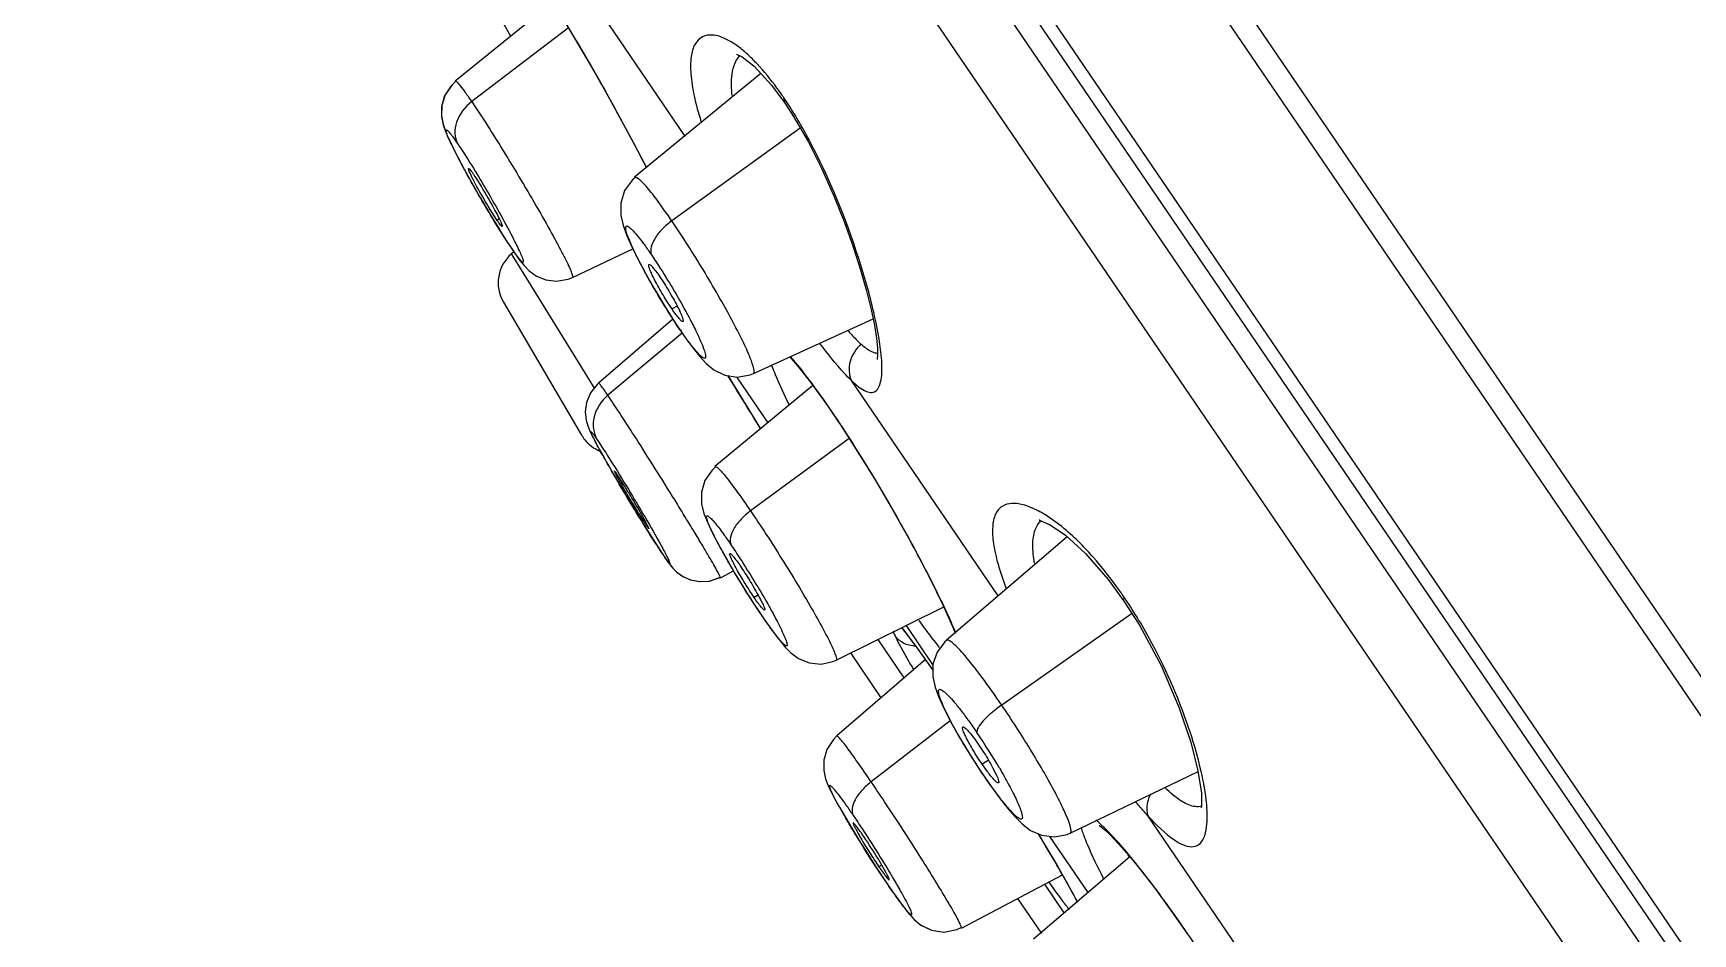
# Model space of a CAD drawing. Extents: x 0 to 1693, y 0 to 1240.
# Drawn here: x 1167.33 to 1189.04, y 648.04 to 659.82 of the extents above; entities that cross this region are included whole.
import ezdxf

# ---------------------------------------------------------------- set-up
doc = ezdxf.new("R2010")
doc.units = 0
doc.header["$LTSCALE"] = 14
doc.header["$MEASUREMENT"] = 0
doc.layers.add('DEF_LAYER_ASSEM_MEMBER', color=7, linetype='CONTINUOUS')

msp = doc.modelspace()

# ---------------------------------------------------------------- linework, layer by layer
at = {"layer": 'DEF_LAYER_ASSEM_MEMBER', "color": 9, "linetype": 'Continuous'}
for p, q in [((1211.183, 615.22), (1167.334, 679.564)), ((1211.873, 617.545), (1169.751, 679.357)), ((1170.559, 678.677), (1213.711, 615.369)), ((1209.948, 616.233), (1167.825, 678.045)), ((1167.388, 677.207), (1209.008, 616.133)), ((1175.857, 658.477), (1174.648, 660.252)), ((1174.334, 659.893), (1173.07, 658.926)), ((1177.169, 658.901), (1177.151, 658.979)), ((1177.367, 658.579), (1175.687, 657.367)), ((1173.423, 657.384), (1173.403, 657.374)), ((1173.663, 656.818), (1173.589, 656.936)), ((1173.593, 657.008), (1173.611, 656.977)), ((1174.613, 655.28), (1173.663, 656.818)), ((1175.758, 656.251), (1175.69, 656.215)), ((1175.825, 655.901), (1174.85, 655.086)), ((1175.789, 655.953), (1175.803, 655.927)), ((1174.661, 655.201), (1174.613, 655.28)), ((1174.674, 655.18), (1174.661, 655.201)), ((1176.499, 655.218), (1176.421, 655.345)), ((1176.535, 655.159), (1176.499, 655.218)), ((1176.534, 655.327), (1176.943, 654.727)), ((1176.615, 655.028), (1176.535, 655.159)), ((1179.956, 652.463), (1178.037, 655.278)), ((1177.777, 654.879), (1177.79, 654.852)), ((1177.793, 654.856), (1177.777, 654.878)), ((1178.008, 654.523), (1176.717, 653.574)), ((1175.366, 653.391), (1175.354, 653.385)), ((1175.581, 652.99), (1175.596, 652.965)), ((1176.815, 652.474), (1176.763, 652.444)), ((1181.601, 652.396), (1181.604, 652.445)), ((1176.872, 652.196), (1176.883, 652.175)), ((1181.714, 652.236), (1180.002, 651.035)), ((1178.751, 652.074), (1179.103, 651.557)), ((1179.33, 650.827), (1178.295, 650.032)), ((1179.825, 650.311), (1179.746, 650.263)), ((1179.771, 650.11), (1179.777, 650.095)), ((1184.353, 646.01), (1181.92, 649.581)), ((1180.628, 649.318), (1181.13, 648.582)), ((1178.434, 648.943), (1178.396, 648.92)), ((1180.742, 648.914), (1180.725, 648.943)), ((1178.515, 648.684), (1178.523, 648.67)), ((1182.428, 648.055), (1182.43, 648.044))]:
    msp.add_line(p, q, dxfattribs=at)
at = {"layer": 'DEF_LAYER_ASSEM_MEMBER', "color": 7, "linetype": 'Continuous'}
for p, q in [((1210.828, 615.435), (1167.405, 679.156)), ((1174.125, 660.224), (1172.854, 659.196)), ((1176.608, 659.513), (1176.766, 659.388)), ((1176.851, 659.295), (1175.201, 657.938)), ((1176.766, 659.388), (1176.99, 659.143)), ((1172.803, 659.135), (1172.715, 659.002)), ((1172.86, 659.189), (1172.803, 659.135)), ((1172.86, 659.189), (1172.813, 659.146)), ((1176.99, 659.143), (1177.169, 658.901)), ((1177.169, 658.901), (1177.279, 658.731)), ((1177.169, 658.901), (1177.169, 658.901)), ((1177.279, 658.731), (1177.469, 658.403)), ((1172.725, 658.541), (1172.768, 658.44)), ((1172.765, 658.447), (1172.822, 658.329)), ((1172.818, 658.336), (1172.891, 658.193)), ((1172.887, 658.201), (1172.977, 658.034)), ((1172.973, 658.042), (1173.075, 657.856)), ((1173.072, 657.863), (1173.186, 657.662)), ((1175.205, 657.932), (1175.204, 657.931)), ((1173.183, 657.668), (1173.305, 657.461)), ((1173.302, 657.465), (1173.427, 657.262)), ((1173.425, 657.265), (1173.544, 657.077)), ((1173.544, 657.078), (1173.611, 656.977)), ((1173.622, 656.964), (1173.589, 656.936)), ((1173.611, 656.977), (1173.64, 656.935)), ((1173.611, 656.977), (1173.611, 656.977)), ((1173.64, 656.935), (1173.701, 656.851)), ((1174.389, 656.627), (1175.177, 657.003)), ((1175.238, 656.878), (1175.338, 656.689)), ((1175.338, 656.689), (1175.456, 656.481)), ((1174.389, 656.627), (1174.389, 656.627)), ((1175.456, 656.481), (1175.586, 656.264)), ((1173.485, 656.304), (1174.507, 654.566)), ((1175.586, 656.264), (1175.722, 656.048)), ((1175.7, 656.083), (1174.73, 655.246)), ((1175.722, 656.048), (1175.803, 655.927)), ((1176.754, 655.371), (1178.32, 656.086)), ((1175.803, 655.927), (1175.803, 655.927)), ((1175.803, 655.927), (1175.863, 655.841)), ((1174.73, 655.246), (1174.711, 655.228)), ((1177.532, 655.215), (1176.252, 654.154)), ((1177.675, 655.019), (1177.776, 654.874)), ((1177.776, 654.874), (1177.79, 654.852)), ((1177.79, 654.852), (1177.845, 654.772)), ((1174.79, 654.291), (1174.854, 654.177)), ((1174.849, 654.186), (1174.917, 654.068)), ((1174.917, 654.068), (1174.992, 653.94)), ((1174.958, 654.072), (1174.934, 654.099)), ((1176.251, 654.153), (1176.252, 654.154)), ((1175.247, 653.516), (1175.335, 653.373)), ((1180.86, 653.236), (1179.278, 651.884)), ((1175.499, 653.112), (1175.569, 653.004)), ((1175.569, 653.004), (1175.596, 652.965)), ((1175.596, 652.965), (1175.639, 652.903)), ((1175.596, 652.965), (1175.604, 652.953)), ((1176.297, 653.135), (1176.401, 652.95)), ((1181.099, 653.019), (1181.396, 652.678)), ((1175.637, 652.907), (1175.669, 652.864)), ((1175.666, 652.867), (1175.698, 652.828)), ((1176.322, 652.701), (1176.493, 652.791)), ((1176.401, 652.95), (1176.526, 652.736)), ((1176.522, 652.742), (1176.66, 652.518)), ((1176.18, 652.657), (1176.319, 652.706)), ((1176.319, 652.706), (1176.319, 652.707)), ((1181.396, 652.678), (1181.601, 652.396)), ((1176.657, 652.522), (1176.799, 652.3)), ((1177.835, 651.622), (1179.245, 652.318)), ((1181.601, 652.396), (1181.803, 652.079)), ((1176.798, 652.302), (1176.883, 652.175)), ((1176.883, 652.175), (1176.883, 652.175)), ((1178.727, 651.391), (1178.385, 651.893)), ((1179.279, 651.882), (1179.278, 651.881)), ((1179.362, 652.056), (1179.392, 651.981)), ((1178.426, 651.131), (1178.027, 651.717)), ((1177.836, 651.622), (1177.835, 651.622)), ((1179.004, 651.63), (1177.846, 650.631)), ((1179.434, 650.64), (1179.558, 650.433)), ((1179.558, 650.433), (1179.695, 650.218)), ((1179.695, 650.218), (1179.777, 650.095)), ((1180.898, 649.361), (1182.571, 650.165)), ((1179.777, 650.095), (1179.847, 649.995)), ((1178.041, 649.425), (1178.139, 649.265)), ((1178.139, 649.265), (1178.245, 649.094)), ((1178.245, 649.094), (1178.357, 648.92)), ((1181.678, 649.051), (1180.417, 647.973)), ((1178.357, 648.92), (1178.469, 648.749)), ((1178.469, 648.749), (1178.523, 648.67)), ((1178.523, 648.67), (1178.574, 648.595)), ((1179.475, 648.119), (1180.797, 648.813)), ((1180.821, 648.318), (1180.566, 648.692)), ((1178.57, 648.602), (1178.664, 648.47)), ((1178.66, 648.475), (1178.736, 648.373)), ((1180.528, 648.047), (1180.214, 648.507)), ((1180.934, 648.57), (1180.991, 648.463)), ((1178.734, 648.376), (1178.798, 648.297)), ((1178.795, 648.299), (1178.858, 648.231))]:
    msp.add_line(p, q, dxfattribs=at)
for points in [[(1174.066, 660.316), (1174.195, 660.117), (1174.332, 659.896), (1174.473, 659.661), (1174.616, 659.418), (1174.757, 659.17), (1174.896, 658.922), (1175.031, 658.676), (1175.159, 658.437), (1175.281, 658.206), (1175.354, 658.064)], [(1176.534, 659.549), (1176.535, 659.549), (1176.608, 659.513)], [(1172.813, 659.146), (1172.723, 659.017), (1172.678, 658.877), (1172.673, 658.74), (1172.695, 658.63), (1172.725, 658.541)], [(1172.715, 659.002), (1172.676, 658.862), (1172.674, 658.728), (1172.697, 658.622), (1172.728, 658.535)], [(1177.469, 658.403), (1177.645, 658.055), (1177.804, 657.702), (1177.942, 657.357), (1178.06, 657.029), (1178.157, 656.725), (1178.235, 656.45), (1178.295, 656.207), (1178.338, 656.001), (1178.364, 655.833), (1178.377, 655.702), (1178.379, 655.611), (1178.374, 655.56), (1178.374, 655.554)], [(1175.204, 657.931), (1175.171, 657.903), (1175.07, 657.764), (1175.019, 657.599), (1175.019, 657.439), (1175.049, 657.309), (1175.095, 657.184), (1175.157, 657.043), (1175.238, 656.878)], [(1173.701, 656.851), (1173.756, 656.782), (1173.821, 656.715), (1173.916, 656.646), (1174.04, 656.594), (1174.181, 656.577), (1174.333, 656.604), (1174.389, 656.627)], [(1175.863, 655.841), (1175.965, 655.702), (1176.054, 655.592), (1176.137, 655.503), (1176.237, 655.421), (1176.379, 655.351), (1176.544, 655.325), (1176.71, 655.353), (1176.755, 655.371)], [(1177.228, 655.587), (1177.235, 655.58), (1177.287, 655.522), (1177.348, 655.45), (1177.418, 655.364), (1177.495, 655.264), (1177.581, 655.149), (1177.675, 655.019)], [(1174.711, 655.228), (1174.624, 655.118), (1174.573, 654.994), (1174.556, 654.87), (1174.566, 654.762), (1174.588, 654.686)], [(1176.42, 655.345), (1176.573, 655.096), (1176.846, 654.646)], [(1177.845, 654.772), (1177.994, 654.545), (1178.144, 654.309), (1178.293, 654.067), (1178.439, 653.823), (1178.58, 653.582), (1178.713, 653.346), (1178.838, 653.12), (1178.953, 652.905), (1179.057, 652.703), (1179.151, 652.515), (1179.233, 652.344), (1179.303, 652.191), (1179.362, 652.056)], [(1174.588, 654.686), (1174.609, 654.632), (1174.632, 654.583), (1174.661, 654.527), (1174.696, 654.46), (1174.739, 654.382), (1174.796, 654.279)], [(1176.255, 654.148), (1176.213, 654.109), (1176.119, 653.973), (1176.074, 653.819), (1176.075, 653.666), (1176.106, 653.542), (1176.152, 653.426), (1176.215, 653.294), (1176.297, 653.135)], [(1174.992, 653.94), (1175.073, 653.803), (1175.159, 653.661), (1175.247, 653.516)], [(1180.5, 653.453), (1180.49, 653.452), (1180.514, 653.446), (1180.636, 653.393), (1180.836, 653.258), (1181.099, 653.019)], [(1175.335, 653.373), (1175.42, 653.236), (1175.499, 653.112)], [(1175.669, 652.864), (1175.701, 652.825), (1175.752, 652.774), (1175.83, 652.718), (1175.933, 652.672), (1176.052, 652.649)], [(1175.698, 652.828), (1175.748, 652.778), (1175.826, 652.72), (1175.929, 652.673), (1176.05, 652.649), (1176.18, 652.657)], [(1176.178, 652.657), (1176.306, 652.7), (1176.319, 652.706)], [(1176.883, 652.175), (1176.933, 652.103), (1177.025, 651.975)], [(1177.025, 651.975), (1177.103, 651.873), (1177.172, 651.791), (1177.244, 651.718), (1177.343, 651.645), (1177.483, 651.586), (1177.639, 651.571), (1177.794, 651.604), (1177.836, 651.622)], [(1178.695, 652.046), (1178.733, 651.998), (1178.793, 651.92)], [(1178.793, 651.92), (1178.862, 651.828), (1178.94, 651.72), (1179.028, 651.596), (1179.102, 651.491)], [(1179.278, 651.881), (1179.257, 651.861), (1179.157, 651.729), (1179.103, 651.568), (1179.1, 651.404), (1179.13, 651.271), (1179.175, 651.146), (1179.24, 651.002), (1179.327, 650.831), (1179.434, 650.64)], [(1181.803, 652.079), (1182.086, 651.551), (1182.32, 651.006), (1182.474, 650.551), (1182.569, 650.177), (1182.614, 649.885), (1182.616, 649.713), (1182.613, 649.69)], [(1177.845, 650.631), (1177.801, 650.587), (1177.714, 650.454), (1177.674, 650.314), (1177.674, 650.179), (1177.698, 650.072)], [(1177.698, 650.072), (1177.729, 649.991), (1177.768, 649.909), (1177.817, 649.814), (1177.879, 649.702)], [(1179.847, 649.995), (1179.969, 649.827), (1180.079, 649.687), (1180.178, 649.572), (1180.272, 649.479), (1180.38, 649.397), (1180.524, 649.332), (1180.691, 649.31), (1180.857, 649.343), (1180.898, 649.361)], [(1177.879, 649.702), (1177.954, 649.572), (1178.041, 649.425)], [(1180.481, 649.351), (1180.726, 648.938), (1180.934, 648.57)], [(1181.279, 649.46), (1181.282, 649.459), (1181.308, 649.44), (1181.352, 649.402), (1181.411, 649.346), (1181.483, 649.272), (1181.568, 649.179), (1181.663, 649.069), (1181.769, 648.941), (1181.882, 648.798), (1182.003, 648.641), (1182.129, 648.47), (1182.26, 648.289), (1182.393, 648.097), (1182.43, 648.044)], [(1178.856, 648.233), (1178.942, 648.161), (1179.082, 648.091), (1179.248, 648.067)], [(1178.858, 648.231), (1178.944, 648.159), (1179.085, 648.09)], [(1179.247, 648.067), (1179.416, 648.1), (1179.472, 648.126)]]:
    msp.add_lwpolyline(points, dxfattribs=at)
for centre, radius, start, end in [((1260.776, 709.263), 100.26, 209.16474, 209.57292), ((1173.916, 656.558), 0.5, 130.7807, 210.4414)]:
    msp.add_arc(centre, radius, start, end, dxfattribs=at)
at = {"layer": 'DEF_LAYER_ASSEM_MEMBER', "color": 9, "linetype": 'Continuous'}
for centre, radius, start, end in [((1175.601, 658.379), 1.586, 49.7483, 51.7081), ((1173.281, 656.329), 4.69, 33.5162, 34.4072), ((1172.807, 656.017), 5.258, 30.8055, 33.4999), ((1176.768, 659.171), 3.842, 214.2601, 214.8848), ((1180.753, 659.336), 6.006, 214.2718, 214.58), ((1179.548, 656.416), 2.723, 200.0245, 200.4486), ((1104.79, 611.183), 84.151, 31.09693, 31.40138), ((1179.783, 652.249), 1.498, 59.2487, 61.2893), ((1179.714, 652.132), 1.634, 58.2269, 59.2632), ((1177.898, 654.567), 2.803, 214.244, 215.0059), ((1176.89, 649.218), 5.712, 34.0087, 34.3971), ((1176.59, 649.018), 6.073, 31.0558, 33.9872), ((1183.232, 656.529), 7.696, 214.2723, 214.4601), ((1176.031, 648.683), 6.725, 27.9734, 31.0478), ((1183.794, 654.637), 5.845, 206.8133, 207.3882), ((1174.424, 648.697), 5.431, 37.9659, 38.1333), ((1161.258, 639.092), 21.73, 34.8287, 35.0681), ((1172.814, 646.004), 8.303, 30.4351, 34.2454), ((1186.097, 654.42), 7.654, 214.2732, 214.3926), ((1180.594, 649.547), 2.098, 4.3021, 5.2103), ((1180.738, 649.558), 1.954, 3.6782, 4.2981), ((1155.451, 634.217), 29.251, 30.2272, 31.1419), ((1184.564, 650.251), 3.139, 201.7605, 202.4606), ((1187.196, 653.178), 7.939, 216.8416, 217.3544)]:
    msp.add_arc(centre, radius, start, end, dxfattribs=at)
for points, start_tangent, end_tangent in [([(1226.238, 632.363), (1224.242, 635.315), (1222.022, 638.704), (1219.601, 642.464), (1216.919, 646.469), (1213.958, 650.606), (1210.752, 654.791), (1207.382, 658.971), (1203.935, 663.101), (1197.067, 670.973), (1190.636, 677.945), (1181.141, 687.88)], (-0.544815, 0.838556), (-0.694865, 0.71914)), ([(1175.359, 658.059), (1174.661, 659.344), (1174.008, 660.409)], (-0.458172, 0.888863), (-0.558698, 0.829371)), ([(1176.584, 659.624), (1176.387, 659.749), (1176.22, 659.797), (1176.087, 659.772), (1175.992, 659.678), (1175.94, 659.515), (1175.936, 659.288), (1175.979, 659.002), (1176.069, 658.668)], (-0.785102, 0.619366), (0.301558, -0.953448)), ([(1176.516, 659.433), (1176.53, 659.463), (1176.582, 659.535)], (0.393933, 0.919139), (0.697939, 0.716157)), ([(1176.802, 659.421), (1176.757, 659.468), (1176.626, 659.59)], (-0.684895, 0.728641), (-0.763461, 0.645854)), ([(1176.475, 659.006), (1176.468, 659.134), (1176.516, 659.433)], (-0.097116, 0.995273), (0.393933, 0.919139)), ([(1177.151, 658.979), (1177.063, 659.104), (1176.803, 659.42)], (-0.560933, 0.827861), (-0.687239, 0.726432)), ([(1172.854, 659.196), (1172.863, 659.195), (1172.876, 659.184), (1172.921, 659.134), (1172.986, 659.047), (1173.07, 658.926)], (0.855069, 0.518514), (0.562909, -0.826519)), ([(1173.07, 658.926), (1172.872, 658.66), (1172.85, 658.508), (1172.884, 658.379)], (-0.793958, -0.607972), (0.459054, -0.888409)), ([(1173.07, 658.926), (1173.482, 658.284), (1173.717, 657.896), (1173.943, 657.51), (1174.139, 657.161), (1174.22, 657.011), (1174.286, 656.882), (1174.338, 656.777), (1174.372, 656.698), (1174.39, 656.647), (1174.389, 656.627)], (0.56323, -0.8263), (-0.900696, -0.43445)), ([(1177.492, 658.408), (1177.451, 658.486), (1177.323, 658.709)], (-0.467146, 0.88418), (-0.512966, 0.858409)), ([(1173.593, 657.008), (1173.233, 657.584), (1173.04, 657.92), (1172.878, 658.221), (1172.817, 658.344), (1172.771, 658.442), (1172.755, 658.48), (1172.744, 658.511), (1172.737, 658.534), (1172.735, 658.549), (1172.737, 658.556), (1172.745, 658.555), (1172.757, 658.546), (1172.773, 658.529), (1172.795, 658.503), (1172.82, 658.469), (1172.884, 658.379)], (-0.563136, 0.826364), (0.563138, -0.826363)), ([(1178.426, 655.615), (1178.329, 656.174), (1178.133, 656.873), (1177.493, 658.407)], (-0.093515, 0.995618), (-0.469485, 0.88294)), ([(1172.884, 658.379), (1173.246, 657.798), (1173.602, 657.158)], (0.563138, -0.826363), (0.458833, -0.888522)), ([(1175.687, 657.367), (1175.507, 657.621), (1175.363, 657.805), (1175.26, 657.91), (1175.227, 657.932), (1175.205, 657.932)], (-0.562842, 0.826564), (-0.839675, -0.54309)), ([(1175.789, 655.953), (1175.587, 656.266), (1175.388, 656.604), (1175.3, 656.767), (1175.223, 656.916), (1175.161, 657.047), (1175.117, 657.154), (1175.101, 657.198), (1175.091, 657.234), (1175.085, 657.262), (1175.084, 657.283), (1175.089, 657.295), (1175.098, 657.3), (1175.112, 657.296), (1175.131, 657.284), (1175.182, 657.236), (1175.249, 657.158), (1175.33, 657.052), (1175.422, 656.921)], (-0.563141, 0.826361), (0.563138, -0.826363)), ([(1175.687, 657.367), (1175.561, 657.259), (1175.464, 657.134), (1175.422, 656.921)], (-0.811247, -0.584703), (0.35506, -0.934844)), ([(1176.755, 655.371), (1176.765, 655.39), (1176.761, 655.43), (1176.714, 655.573), (1176.615, 655.793), (1176.471, 656.074), (1176.295, 656.392), (1176.096, 656.729), (1175.687, 657.367)], (0.90575, 0.423812), (-0.563875, 0.82586)), ([(1173.602, 657.158), (1173.661, 657.041), (1173.706, 656.946), (1173.722, 656.908), (1173.734, 656.877), (1173.741, 656.854), (1173.745, 656.837), (1173.743, 656.828), (1173.738, 656.827), (1173.728, 656.833), (1173.713, 656.846), (1173.695, 656.868), (1173.673, 656.896), (1173.616, 656.973)], (0.458833, -0.888522), (-0.572112, 0.820175)), ([(1175.422, 656.921), (1175.541, 656.74), (1175.892, 656.142)], (0.563138, -0.826363), (0.473115, -0.881001)), ([(1175.892, 656.142), (1175.926, 656.079), (1176.013, 655.905)], (0.473115, -0.881001), (0.432523, -0.901623)), ([(1175.933, 655.753), (1175.903, 655.792), (1175.808, 655.927)], (-0.60814, 0.793829), (-0.567578, 0.82332)), ([(1176.013, 655.905), (1176.108, 655.683), (1176.127, 655.614), (1176.129, 655.591), (1176.126, 655.576), (1176.118, 655.57), (1176.105, 655.572), (1176.087, 655.582), (1176.065, 655.601), (1176.038, 655.627), (1176.007, 655.662), (1175.933, 655.753)], (0.432523, -0.901623), (-0.60814, 0.793829)), ([(1177.99, 655.933), (1178.037, 655.881), (1178.165, 655.752)], (0.656981, -0.753907), (0.748596, -0.663027)), ([(1177.777, 654.878), (1177.484, 655.29), (1177.238, 655.594)], (-0.563159, 0.826349), (-0.661845, 0.74964)), ([(1178.037, 655.278), (1177.946, 655.371), (1177.625, 655.765)], (-0.721733, 0.692171), (-0.595248, 0.803542)), ([(1178.165, 655.752), (1178.019, 655.527), (1178.037, 655.278)], (-0.770389, -0.637574), (0.426094, -0.904679)), ([(1178.037, 655.278), (1178.143, 655.188), (1178.233, 655.137), (1178.307, 655.124), (1178.363, 655.15), (1178.404, 655.214), (1178.428, 655.313), (1178.426, 655.615)], (0.72298, -0.690869), (-0.093515, 0.995618)), ([(1178.334, 655.642), (1178.296, 655.658), (1178.165, 655.752)], (-0.947464, 0.319864), (-0.742963, 0.669333)), ([(1178.383, 655.632), (1178.334, 655.642)], (-0.99929, 0.03767), (-0.947464, 0.319864)), ([(1176.997, 655.465), (1177.039, 655.358), (1177.216, 654.968)], (0.349321, -0.937003), (0.43761, -0.899165)), ([(1174.85, 655.086), (1174.801, 655.158), (1174.764, 655.208), (1174.741, 655.238), (1174.734, 655.245), (1174.73, 655.246)], (-0.561884, 0.827216), (-0.772099, -0.635502)), ([(1174.85, 655.086), (1174.672, 654.806), (1174.663, 654.644), (1174.711, 654.505)], (-0.766994, -0.641655), (0.49774, -0.867327)), ([(1176.319, 652.707), (1176.318, 652.713), (1176.312, 652.729), (1176.301, 652.752), (1176.285, 652.783), (1176.238, 652.867), (1176.173, 652.979), (1176.091, 653.118), (1175.993, 653.281), (1175.881, 653.464), (1175.761, 653.661), (1175.503, 654.074), (1175.248, 654.478), (1174.85, 655.086)], (0.545523, 0.838096), (-0.563456, 0.826146)), ([(1179.404, 651.972), (1179.126, 652.574), (1178.73, 653.322), (1177.793, 654.856)], (-0.380885, 0.924622), (-0.561147, 0.827716)), ([(1175.174, 653.636), (1174.899, 654.1), (1174.785, 654.301), (1174.737, 654.386), (1174.697, 654.46), (1174.666, 654.52), (1174.643, 654.566), (1174.636, 654.583), (1174.63, 654.596), (1174.627, 654.605), (1174.627, 654.61), (1174.629, 654.611), (1174.634, 654.608), (1174.641, 654.601), (1174.65, 654.59), (1174.676, 654.555), (1174.711, 654.505)], (-0.517402, 0.855742), (0.563141, -0.826361)), ([(1174.711, 654.505), (1174.887, 654.234), (1175.119, 653.857), (1175.547, 653.122)], (0.563141, -0.826361), (0.481942, -0.876203)), ([(1176.252, 654.154), (1176.269, 654.152), (1176.299, 654.128), (1176.342, 654.082), (1176.397, 654.017), (1176.539, 653.828), (1176.717, 653.574)], (0.770022, 0.638017), (0.562968, -0.826479)), ([(1175.473, 653.153), (1175.406, 653.259), (1175.174, 653.636)], (-0.539659, 0.841884), (-0.517402, 0.855742)), ([(1180.503, 653.562), (1180.303, 653.648), (1180.136, 653.672), (1180.007, 653.633), (1179.922, 653.531), (1179.884, 653.368), (1179.895, 653.148), (1179.954, 652.879), (1180.058, 652.568)], (-0.877223, 0.480084), (0.35757, -0.933886)), ([(1176.872, 652.196), (1176.67, 652.505), (1176.468, 652.837), (1176.376, 652.997), (1176.296, 653.143), (1176.231, 653.27), (1176.182, 653.374), (1176.164, 653.415), (1176.152, 653.45), (1176.144, 653.477), (1176.142, 653.496), (1176.144, 653.507), (1176.151, 653.51), (1176.164, 653.505), (1176.181, 653.492), (1176.228, 653.443), (1176.293, 653.364), (1176.372, 653.258), (1176.463, 653.127)], (-0.563136, 0.826364), (0.563138, -0.826363)), ([(1176.717, 653.574), (1176.593, 653.465), (1176.498, 653.339), (1176.463, 653.127)], (-0.80548, -0.592622), (0.401929, -0.915671)), ([(1176.717, 653.574), (1176.919, 653.272), (1177.128, 652.943), (1177.332, 652.612), (1177.515, 652.3), (1177.666, 652.028), (1177.775, 651.815), (1177.81, 651.736), (1177.832, 651.677), (1177.841, 651.639), (1177.836, 651.622)], (0.563207, -0.826316), (-0.888164, -0.459528)), ([(1180.441, 653.326), (1180.457, 653.363), (1180.522, 653.45)], (0.345272, 0.938503), (0.745413, 0.666603)), ([(1181.201, 652.966), (1181.036, 653.142), (1180.574, 653.521)], (-0.662623, 0.748954), (-0.850187, 0.526481)), ([(1180.432, 652.89), (1180.409, 653.135), (1180.441, 653.326)], (-0.177773, 0.984072), (0.345272, 0.938503)), ([(1175.581, 652.99), (1175.557, 653.024), (1175.473, 653.153)], (-0.563138, 0.826363), (-0.539659, 0.841884)), ([(1175.547, 653.122), (1175.59, 653.043), (1175.623, 652.979), (1175.647, 652.931), (1175.659, 652.9), (1175.661, 652.887), (1175.652, 652.893), (1175.632, 652.917), (1175.602, 652.959)], (0.481942, -0.876203), (-0.574078, 0.818801)), ([(1176.463, 653.127), (1176.582, 652.947), (1176.941, 652.357)], (0.563138, -0.826363), (0.493076, -0.869986)), ([(1181.604, 652.445), (1181.505, 652.586), (1181.202, 652.965)], (-0.561157, 0.827709), (-0.664389, 0.747387)), ([(1176.941, 652.357), (1176.976, 652.295), (1177.068, 652.123)], (0.493076, -0.869986), (0.461043, -0.887378)), ([(1177.012, 651.998), (1176.983, 652.038), (1176.886, 652.175)], (-0.598062, 0.80145), (-0.565842, 0.824514)), ([(1177.068, 652.123), (1177.169, 651.911), (1177.192, 651.847), (1177.195, 651.826), (1177.194, 651.813), (1177.188, 651.808), (1177.176, 651.812), (1177.16, 651.823), (1177.139, 651.843), (1177.114, 651.871), (1177.084, 651.906), (1177.012, 651.998)], (0.461043, -0.887378), (-0.598062, 0.80145)), ([(1178.917, 652.143), (1178.989, 652.044), (1179.185, 651.79)], (0.584639, -0.811293), (0.631136, -0.775672)), ([(1178.847, 651.507), (1178.776, 651.632), (1178.603, 651.948)], (-0.498248, 0.867035), (-0.461363, 0.887211)), ([(1178.874, 651.805), (1178.717, 651.846), (1178.603, 651.948)], (-0.998975, 0.045266), (-0.55445, 0.832217)), ([(1179.043, 651.577), (1178.947, 651.713), (1178.706, 652.038)], (-0.574581, 0.818448), (-0.615205, 0.788367)), ([(1180.002, 651.035), (1179.743, 651.401), (1179.524, 651.678), (1179.436, 651.776), (1179.364, 651.844), (1179.312, 651.88), (1179.279, 651.882)], (-0.562873, 0.826543), (-0.820567, -0.571551)), ([(1182.683, 649.738), (1182.611, 650.168), (1182.467, 650.681), (1181.972, 651.835)], (-0.090695, 0.995879), (-0.471969, 0.881615)), ([(1179.771, 650.11), (1179.558, 650.439), (1179.459, 650.604), (1179.37, 650.761), (1179.296, 650.903), (1179.237, 651.026), (1179.198, 651.124), (1179.178, 651.194), (1179.177, 651.217), (1179.18, 651.233), (1179.189, 651.24), (1179.203, 651.24), (1179.221, 651.231), (1179.245, 651.214), (1179.273, 651.19), (1179.306, 651.158), (1179.382, 651.073), (1179.472, 650.961), (1179.571, 650.827), (1179.677, 650.676)], (-0.563141, 0.826361), (0.563138, -0.826363)), ([(1180.002, 651.035), (1179.871, 650.935), (1179.761, 650.829), (1179.693, 650.738), (1179.677, 650.676)], (-0.818608, -0.574353), (0.163873, -0.986482)), ([(1180.898, 649.361), (1180.908, 649.41), (1180.874, 649.525), (1180.798, 649.699), (1180.685, 649.922), (1180.542, 650.179), (1180.374, 650.46), (1180.002, 651.035)], (0.898472, 0.439031), (-0.563799, 0.825912)), ([(1178.295, 650.032), (1178.119, 650.286), (1178.044, 650.391), (1177.979, 650.479), (1177.926, 650.548), (1177.885, 650.597), (1177.858, 650.625), (1177.846, 650.63)], (-0.562414, 0.826856), (-0.761203, -0.648514)), ([(1179.973, 650.21), (1180.099, 649.985), (1180.152, 649.884), (1180.196, 649.793), (1180.231, 649.714), (1180.255, 649.648), (1180.269, 649.598), (1180.272, 649.563), (1180.265, 649.545), (1180.246, 649.544), (1180.216, 649.56), (1180.177, 649.593), (1180.129, 649.642), (1180.072, 649.706), (1179.939, 649.874)], (0.506268, -0.862376), (-0.599184, 0.800611)), ([(1178.515, 648.684), (1178.31, 648.994), (1178.102, 649.325), (1178.007, 649.482), (1177.923, 649.627), (1177.852, 649.753), (1177.799, 649.855), (1177.779, 649.896), (1177.763, 649.93), (1177.753, 649.956), (1177.748, 649.974), (1177.749, 649.984), (1177.754, 649.986), (1177.765, 649.98), (1177.78, 649.966), (1177.801, 649.944), (1177.826, 649.914), (1177.89, 649.832), (1177.969, 649.723), (1178.06, 649.591)], (-0.563138, 0.826363), (0.56314, -0.826362)), ([(1178.295, 650.032), (1178.175, 649.922), (1178.085, 649.797), (1178.06, 649.591)], (-0.792951, -0.609285), (0.448436, -0.893815)), ([(1179.472, 648.126), (1179.472, 648.14), (1179.458, 648.174), (1179.431, 648.229), (1179.39, 648.305), (1179.335, 648.401), (1179.269, 648.513), (1179.108, 648.778), (1178.917, 649.083), (1178.708, 649.409), (1178.496, 649.732), (1178.295, 650.032)], (0.87893, 0.476951), (-0.563321, 0.826238)), ([(1179.939, 649.874), (1179.901, 649.926), (1179.78, 650.097)], (-0.599184, 0.800611), (-0.564862, 0.825185)), ([(1182.515, 649.71), (1182.346, 649.784), (1182.144, 649.947)], (-0.98223, 0.187683), (-0.723053, 0.690793)), ([(1181.92, 649.581), (1181.88, 649.625), (1181.757, 649.767)], (-0.67612, 0.736791), (-0.64297, 0.765891)), ([(1181.95, 649.87), (1181.916, 649.792), (1181.92, 649.581)], (-0.477751, -0.878495), (0.397849, -0.917451)), ([(1182.622, 649.715), (1182.597, 649.708), (1182.515, 649.71)], (-0.944256, -0.329212), (-0.98223, 0.187683)), ([(1178.06, 649.591), (1178.18, 649.412), (1178.548, 648.826)], (0.56314, -0.826362), (0.513232, -0.85825)), ([(1181.436, 649.338), (1181.38, 649.396), (1181.233, 649.531)], (-0.687034, 0.726625), (-0.774657, 0.632381)), ([(1181.92, 649.581), (1182.262, 649.271), (1182.399, 649.199), (1182.512, 649.185), (1182.598, 649.227), (1182.657, 649.327), (1182.687, 649.48), (1182.687, 649.684)], (0.676914, -0.736062), (-0.064104, 0.997943)), ([(1181.045, 649.42), (1181.051, 649.398), (1181.075, 649.329)], (0.278889, -0.960323), (0.340308, -0.940314)), ([(1181.075, 649.329), (1181.12, 649.214), (1181.331, 648.772)], (0.340308, -0.940314), (0.464145, -0.885759)), ([(1182.428, 648.054), (1181.892, 648.795), (1181.436, 649.338)], (-0.562909, 0.826519), (-0.687034, 0.726625)), ([(1181, 648.452), (1180.945, 648.553), (1180.742, 648.914)], (-0.468806, 0.883301), (-0.501907, 0.864922)), ([(1178.651, 648.49), (1178.62, 648.533), (1178.515, 648.684)], (-0.588569, 0.808447), (-0.563138, 0.826363)), ([(1178.548, 648.826), (1178.584, 648.765), (1178.68, 648.599)], (0.513232, -0.85825), (0.490587, -0.871392)), ([(1180.842, 648.417), (1180.792, 648.485), (1180.623, 648.719)], (-0.599735, 0.800199), (-0.576969, 0.816766)), ([(1178.68, 648.599), (1178.791, 648.39), (1178.817, 648.327), (1178.823, 648.308), (1178.824, 648.296), (1178.819, 648.293), (1178.809, 648.298), (1178.794, 648.311), (1178.774, 648.332), (1178.75, 648.36), (1178.721, 648.396), (1178.651, 648.49)], (0.490587, -0.871392), (-0.588569, 0.808447)), ([(1183.753, 645.691), (1183.569, 646.125), (1183.265, 646.704), (1182.428, 648.054)], (-0.324383, 0.945926), (-0.562885, 0.826535))]:
    msp.add_spline(points, degree=3, dxfattribs=dict(at, start_tangent=start_tangent, end_tangent=end_tangent))
at = {"layer": 'DEF_LAYER_ASSEM_MEMBER', "color": 7, "linetype": 'Continuous'}
for points, start_tangent, end_tangent in [([(1173.403, 657.374), (1173.285, 657.561), (1173.218, 657.675), (1173.153, 657.788), (1173.098, 657.891), (1173.057, 657.973), (1173.043, 658.005), (1173.033, 658.028), (1173.029, 658.044), (1173.029, 658.051)], (-0.563136, 0.826364), (0.778276, 0.627922)), ([(1173.029, 658.051), (1173.036, 658.049), (1173.049, 658.035), (1173.068, 658.011), (1173.092, 657.977)], (0.778276, 0.627922), (0.563138, -0.826363)), ([(1173.092, 657.977), (1173.212, 657.786), (1173.28, 657.67), (1173.345, 657.556), (1173.401, 657.453), (1173.442, 657.371), (1173.456, 657.34), (1173.465, 657.316), (1173.469, 657.301), (1173.469, 657.295)], (0.563138, -0.826363), (-0.902044, -0.431643)), ([(1173.469, 657.295), (1173.461, 657.299), (1173.448, 657.313), (1173.428, 657.339), (1173.403, 657.374)], (-0.902044, -0.431643), (-0.563136, 0.826364)), ([(1175.69, 656.215), (1175.573, 656.399), (1175.517, 656.496), (1175.467, 656.588), (1175.427, 656.67), (1175.399, 656.735), (1175.386, 656.778), (1175.388, 656.797)], (-0.563141, 0.826361), (0.77376, 0.633479)), ([(1175.388, 656.797), (1175.404, 656.793), (1175.435, 656.763), (1175.478, 656.71), (1175.53, 656.637)], (0.77376, 0.633479), (0.563138, -0.826363)), ([(1175.53, 656.637), (1175.648, 656.45), (1175.756, 656.256), (1175.797, 656.174), (1175.824, 656.109), (1175.836, 656.067), (1175.833, 656.049)], (0.563138, -0.826363), (-0.90837, -0.418167)), ([(1175.833, 656.049), (1175.815, 656.057), (1175.784, 656.089), (1175.741, 656.143), (1175.69, 656.215)], (-0.90837, -0.418167), (-0.563141, 0.826361)), ([(1174.507, 654.566), (1174.55, 654.503), (1174.747, 654.357)], (0.506663, -0.862144), (0.92337, -0.38391)), ([(1174.934, 654.099), (1174.935, 654.092), (1174.943, 654.075), (1174.956, 654.048), (1174.975, 654.013), (1174.999, 653.969), (1175.028, 653.919), (1175.093, 653.806), (1175.166, 653.684), (1175.239, 653.565), (1175.354, 653.385)], (-0.650293, -0.759684), (0.563138, -0.826363)), ([(1175.388, 653.341), (1175.387, 653.348), (1175.38, 653.365), (1175.366, 653.392), (1175.347, 653.429), (1175.322, 653.473), (1175.293, 653.525), (1175.223, 653.645), (1175.146, 653.774), (1175.071, 653.897), (1174.958, 654.072)], (0.902342, 0.431021), (-0.56508, 0.825036)), ([(1175.354, 653.385), (1175.368, 653.365), (1175.378, 653.351), (1175.385, 653.343), (1175.388, 653.341)], (0.563138, -0.826363), (0.902342, 0.431021)), ([(1176.763, 652.444), (1176.645, 652.627), (1176.587, 652.724), (1176.535, 652.815), (1176.492, 652.895), (1176.462, 652.958), (1176.446, 652.999), (1176.446, 653.017)], (-0.563136, 0.826364), (0.770419, 0.637537)), ([(1176.446, 653.017), (1176.461, 653.011), (1176.49, 652.98), (1176.532, 652.926), (1176.583, 652.854)], (0.770419, 0.637537), (0.563138, -0.826363)), ([(1176.583, 652.854), (1176.703, 652.668), (1176.762, 652.569), (1176.814, 652.477), (1176.857, 652.396), (1176.887, 652.333), (1176.902, 652.293), (1176.901, 652.276)], (0.563138, -0.826363), (-0.896659, -0.442721)), ([(1176.901, 652.276), (1176.886, 652.284), (1176.856, 652.317), (1176.814, 652.372), (1176.763, 652.444)], (-0.896659, -0.442721), (-0.563136, 0.826364)), ([(1179.746, 650.263), (1179.64, 650.428), (1179.552, 650.584), (1179.52, 650.648), (1179.499, 650.699), (1179.489, 650.734), (1179.492, 650.751)], (-0.563141, 0.826361), (0.761471, 0.648198)), ([(1179.492, 650.751), (1179.517, 650.743), (1179.564, 650.696), (1179.629, 650.616), (1179.705, 650.51)], (0.761471, 0.648198), (0.563138, -0.826363)), ([(1179.705, 650.51), (1179.835, 650.304), (1179.872, 650.238)], (0.563138, -0.826363), (0.482238, -0.87604)), ([(1179.836, 650.138), (1179.815, 650.166), (1179.746, 650.263)], (-0.610593, 0.791944), (-0.563141, 0.826361)), ([(1179.959, 650.018), (1179.943, 650.022), (1179.916, 650.044), (1179.88, 650.084), (1179.836, 650.138)], (-0.900149, -0.435583), (-0.610593, 0.791944)), ([(1179.872, 650.238), (1179.933, 650.119), (1179.962, 650.041)], (0.482238, -0.87604), (0.196798, -0.980444)), ([(1179.962, 650.041), (1179.963, 650.032), (1179.959, 650.018)], (0.196798, -0.980444), (-0.900149, -0.435583)), ([(1178.059, 649.495), (1178.058, 649.49), (1178.062, 649.478), (1178.069, 649.46), (1178.08, 649.437), (1178.114, 649.374), (1178.16, 649.294), (1178.214, 649.203), (1178.275, 649.106), (1178.396, 648.92)], (-0.779681, -0.626177), (0.563138, -0.826363)), ([(1178.174, 649.352), (1178.131, 649.412), (1178.095, 649.459), (1178.07, 649.488), (1178.059, 649.495)], (-0.575699, 0.817662), (-0.779681, -0.626177)), ([(1178.505, 648.816), (1178.361, 649.065), (1178.174, 649.352)], (-0.455394, 0.89029), (-0.564237, 0.825613)), ([(1178.396, 648.92), (1178.416, 648.891), (1178.468, 648.819)], (0.563138, -0.826363), (0.598761, -0.800928)), ([(1178.468, 648.819), (1178.492, 648.788), (1178.51, 648.766), (1178.523, 648.754), (1178.53, 648.751)], (0.598761, -0.800928), (0.891428, 0.453163)), ([(1178.53, 648.758), (1178.527, 648.767), (1178.505, 648.816)], (-0.208932, 0.97793), (-0.455394, 0.89029)), ([(1178.53, 648.751), (1178.531, 648.753), (1178.53, 648.758)], (0.891428, 0.453163), (-0.208932, 0.97793))]:
    msp.add_spline(points, degree=3, dxfattribs=dict(at, start_tangent=start_tangent, end_tangent=end_tangent))

doc.saveas('drawing.dxf')
